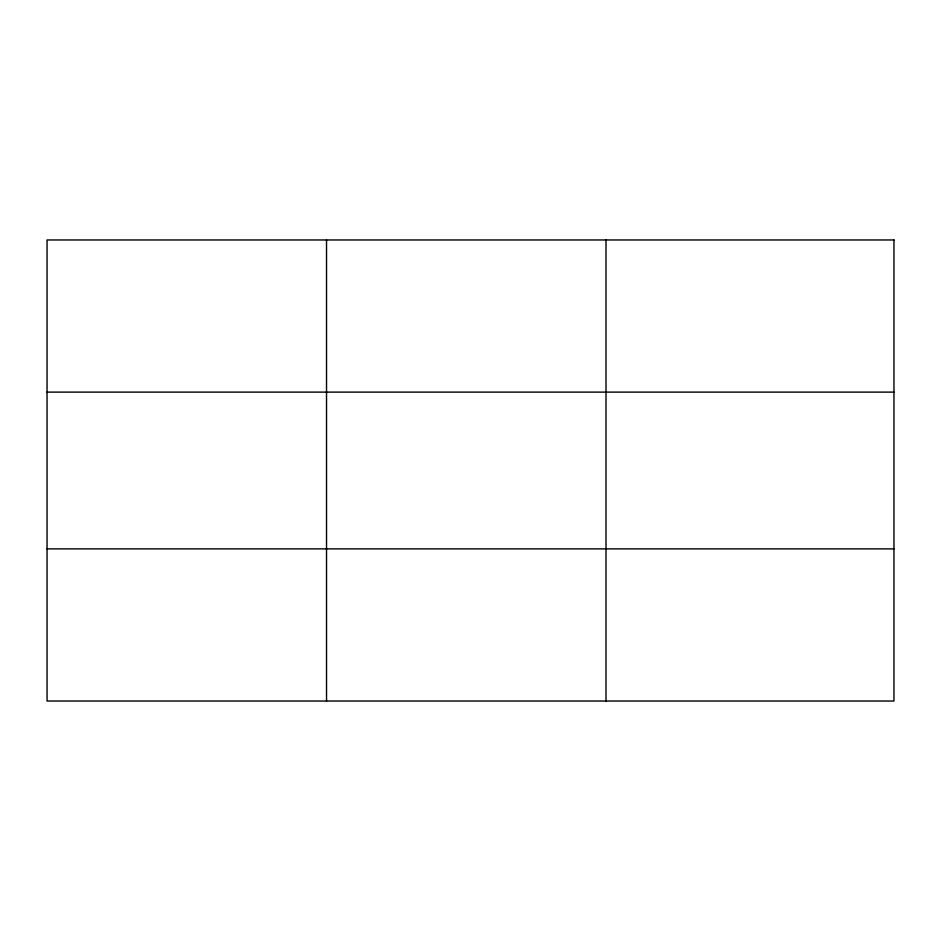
<?xml version="1.0" encoding="UTF-8"?>
<svg xmlns="http://www.w3.org/2000/svg" width="941" height="941" viewBox="0 0 941 941"><rect width="100%" height="100%" fill="white"/><g stroke="black" fill="none" stroke-linecap="round" stroke-linejoin="round"><path stroke-width="1.41" d="M326.527 701.033L326.527 239.967M606.004 701.033L606.004 239.967M47.05 392.115L893.95 392.115M47.05 548.885L893.95 548.885M893.95 239.967L893.95 701.033L47.05 701.033L47.05 239.967L893.95 239.967"/></g></svg>
